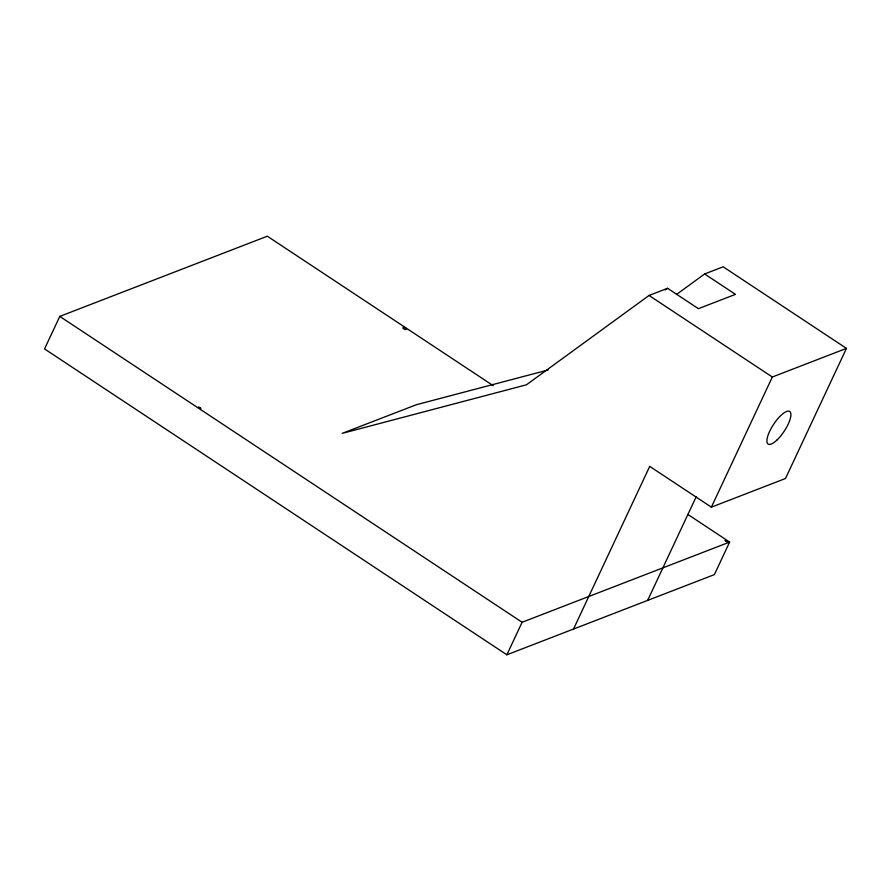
<?xml version="1.0" encoding="UTF-8"?>
<svg xmlns="http://www.w3.org/2000/svg" width="891" height="891" viewBox="0 0 891 891"><rect width="100%" height="100%" fill="white"/><g stroke="black" fill="none" stroke-linecap="round" stroke-linejoin="round"><path stroke-width="1.34" d="M493.258 385.692L267.322 236.204L59.786 316.394L44.55 348.927L506.868 654.796L714.393 574.606L729.629 542.073L687.919 514.475M506.868 654.796L522.104 622.263L729.629 542.073M573.526 629.035L649.728 466.372L711.374 507.157L785.494 478.512L846.45 348.381L723.169 266.81L704.636 273.971L676.514 294.464M647.646 600.4L696.294 496.543M711.374 507.157L772.33 377.016L846.45 348.381M704.636 273.971L735.454 294.364L698.399 308.687L667.582 288.294L649.049 295.456L526.447 384.801L342.2 433.371L416.32 404.737L548.11 369.988M665.332 289.931L667.582 288.294M649.049 295.456L772.33 377.016M59.786 316.394L522.104 622.263M198.704 407.209L200.776 408.278L198.704 407.209M725.14 540.614L727.212 541.683L725.252 540.536M776.941 440.065A19.524 6.315 -56.5 0 0 790.139 411.887A19.524 6.315 -56.5 0 0 769.646 431.344A19.524 6.315 -56.5 0 0 776.941 440.065M403.423 328.545A1.949 0.768 25.1 0 0 406.441 329.358A1.949 0.768 25.1 0 0 404.28 327.487A1.949 0.768 25.1 0 0 403.423 328.545"/></g></svg>
